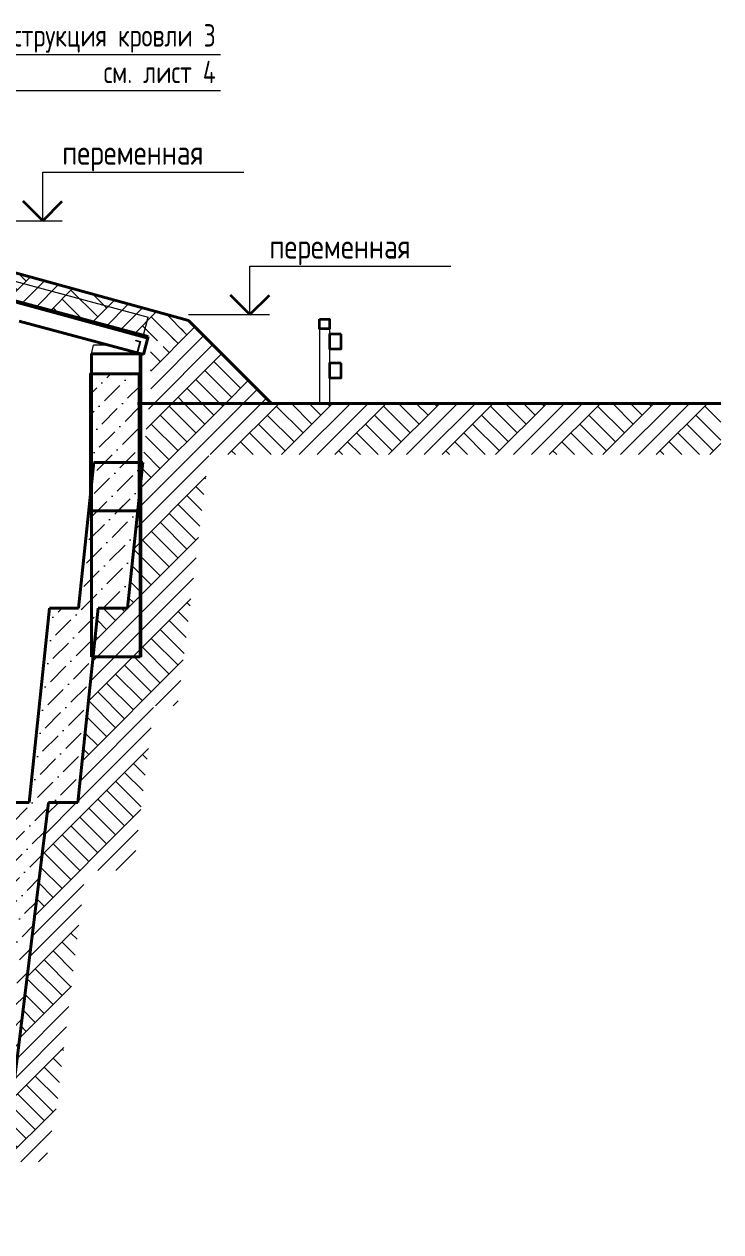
# Model space of a CAD drawing. Header units: millimetres. Extents: x 38742 to 206544, y -3832 to 13261.
# Drawn here: x 199369 to 206544, y -452 to 11979 of the extents above; entities that cross this region are included whole.
import ezdxf

# ---------------------------------------------------------------- set-up
doc = ezdxf.new("R2010")
doc.units = ezdxf.units.MM
doc.header["$MEASUREMENT"] = 0
for name, color, linetype in [('- Спрятан', 7, 'Continuous'), ('крыша', 7, 'Continuous'), ('подп стены Инжзащита', 7, 'Continuous'), ('чертеж', 7, 'Continuous')]:
    doc.layers.add(name, color=color, linetype=linetype)
for name, color, linetype, lineweight in [('- Спрятан_Ном._пера__96', 7, 'Continuous', 13), ('0_Ном._пера__95', 251, 'Continuous', 13), ('0_Ном._пера__97', 7, 'Continuous', 20), ('0_Ном._пера__99', 7, 'Continuous', 40), ('крыша_Ном._пера__97', 7, 'Continuous', 20), ('крыша_Ном._пера__99', 7, 'Continuous', 40), ('линии_Ном._пера__99', 7, 'Continuous', 40), ('подп стены Инжзащита_Ном._пера__96', 7, 'Continuous', 13), ('подп стены Инжзащита_Ном._пера__97', 7, 'Continuous', 20), ('подп стены Инжзащита_Ном._пера__99', 7, 'Continuous', 40), ('стены02_Ном._пера__96', 7, 'Continuous', 13), ('стены02_Ном._пера__99', 7, 'Continuous', 40), ('текст_Ном._пера__1', 7, 'Continuous', 25), ('текст_Ном._пера__96', 7, 'Continuous', 13), ('чертеж_Ном._пера__96', 7, 'Continuous', 13), ('чертеж_Ном._пера__98', 7, 'Continuous', 35)]:
    doc.layers.add(name, color=color, linetype=linetype, lineweight=lineweight)
doc.styles.add('СГЕНЕРИР_СТИЛЬ_1', font='gost_2_304-81_type.ttf')
pattern_1 = [(45, (125392.65, 968.2), (-275.7716, 275.7716), []), (45, (125300.7, 1060.1), (-551.543, 551.543), []), (45, (125208.8, 1152), (-551.543, 551.543), []), (135, (125116.88, 1243.96), (91.92388, 91.92388), [390, -390])]
pattern_2 = [(45, (125392.65, 968.2), (-212.132, 212.132), [225, -75, 0, -75]), (45, (125419.17, 1206.84), (-212.132, 212.132), [225, -75, 0, -75])]

# ---------------------------------------------------------------- blocks, each defined once
blk = doc.blocks.new('Элемент разреза_65_1', base_point=(125393, 968))
at = {"layer": 'крыша_Ном._пера__99', "linetype": 'Continuous'}
for p, q in [((197198, 9489), (197248, 9675)), ((200648, 8764), (197248, 9675)), ((199248, 8939), (197198, 9489)), ((199282, 8930), (199252, 8938)), ((200598, 8577), (199318, 8920)), ((200598, 8577), (200648, 8764))]:
    blk.add_line(p, q, dxfattribs=at)
blk = doc.blocks.new('Элемент разреза_66_1', base_point=(125393, 968))
at = {"layer": 'подп стены Инжзащита_Ном._пера__96', "linetype": 'Continuous'}
for p, q in [((200064, 8584), (200083, 8673)), ((200241, 8673), (200083, 8673)), ((200564, 8584), (200564, 8587)), ((200583, 7468), (200583, 8582)), ((200583, 5468), (200583, 7396)), ((200583, 5468), (200564, 5468))]:
    blk.add_line(p, q, dxfattribs=at)
at = {"layer": 'подп стены Инжзащита_Ном._пера__99', "linetype": 'Continuous'}
for p, q in [((200064, 8584), (200564, 8584)), ((200064, 5468), (200064, 8584)), ((200564, 5468), (200564, 8584)), ((200064, 5468), (200564, 5468))]:
    blk.add_line(p, q, dxfattribs=at)
blk = doc.blocks.new('Элемент разреза_67_1', base_point=(125393, 968))
at = {"layer": 'крыша_Ном._пера__97', "linetype": 'Continuous'}
for p in [(197508, 9805), (200598, 8777)]:
    blk.add_line(p, (200648, 8964), dxfattribs=at)
blk = doc.blocks.new('Элемент разреза_81_1', base_point=(125393, 968))
at = {"layer": 'подп стены Инжзащита_Ном._пера__96', "linetype": 'Continuous'}
h = blk.add_hatch(dxfattribs=at)
h.set_pattern_fill('Ж_Б_2_0001', color=256, style=0, pattern_type=2)
h.set_pattern_definition(pattern_2)
h.paths.add_polyline_path([(199253, 968), (199621, 3968), (199117, 3968), (198749, 968)])
at = {"layer": 'подп стены Инжзащита_Ном._пера__99', "linetype": 'Continuous'}
for p, q in [((198749, 968), (199117, 3968)), ((199117, 3968), (199420, 3968)), ((199253, 968), (199621, 3968)), ((198749, 968), (199253, 968))]:
    blk.add_line(p, q, dxfattribs=at)
blk = doc.blocks.new('Элемент разреза_82_1', base_point=(125393, 968))
at = {"layer": 'подп стены Инжзащита_Ном._пера__96', "linetype": 'Continuous'}
h = blk.add_hatch(dxfattribs=at)
h.set_pattern_fill('Ж_Б_2_0001', color=256, style=0, pattern_type=2)
h.set_pattern_definition(pattern_2)
h.paths.add_polyline_path([(199923, 3968), (200133, 5968), (199630, 5968), (199420, 3968)])
at = {"layer": 'подп стены Инжзащита_Ном._пера__99', "linetype": 'Continuous'}
for p, q in [((199420, 3968), (199630, 5968)), ((199630, 5968), (199930, 5968)), ((199923, 3968), (200133, 5968)), ((199621, 3968), (199923, 3968))]:
    blk.add_line(p, q, dxfattribs=at)
blk = doc.blocks.new('Элемент разреза_83_1', base_point=(125393, 968))
at = {"layer": 'подп стены Инжзащита_Ном._пера__96', "linetype": 'Continuous'}
h = blk.add_hatch(dxfattribs=at)
h.set_pattern_fill('Ж_Б_2_0001', color=256, style=0, pattern_type=2)
h.set_pattern_definition(pattern_2)
h.paths.add_polyline_path([(200433, 5968), (200591, 7468), (200088, 7468), (199930, 5968)])
at = {"layer": 'подп стены Инжзащита_Ном._пера__99', "linetype": 'Continuous'}
for p, q in [((199930, 5968), (200088, 7468)), ((200088, 7468), (200591, 7468)), ((200433, 5968), (200591, 7468)), ((200133, 5968), (200433, 5968))]:
    blk.add_line(p, q, dxfattribs=at)
blk = doc.blocks.new('Элемент разреза_117_1', base_point=(125393, 968))
at = {"layer": '- Спрятан_Ном._пера__96', "linetype": 'Continuous'}
for p, q in [((197508, 9611), (200417, 8832)), ((197508, 9610), (200416, 8831)), ((197508, 9606), (200415, 8827)), ((200415, 8827), (200416, 8828)), ((200415, 8827), (200415, 8827)), ((200416, 8831), (200417, 8832)), ((200416, 8828), (200416, 8831))]:
    blk.add_line(p, q, dxfattribs=at)
blk = doc.blocks.new('Отметка высоты (ГОСТ)[31]_1', base_point=(201695, 8989))
at = {"layer": 'чертеж_Ном._пера__96', "linetype": 'Continuous'}
for p, q in [((201695, 8989), (201695, 9489)), ((201695, 9489), (203764, 9489)), ((201063, 8989), (201895, 8989))]:
    blk.add_line(p, q, dxfattribs=at)
at = {"layer": 'чертеж_Ном._пера__98', "linetype": 'Continuous'}
for q in [(201495, 9189), (201895, 9189)]:
    blk.add_line((201695, 8989), q, dxfattribs=at)
at = {"layer": 'чертеж_Ном._пера__96', "insert": (201895, 9498), "char_height": 250, "attachment_point": 7, "style": 'СГЕНЕРИР_СТИЛЬ_1'}
blk.add_mtext('{переменная\\A1{\\H.66x;\\S^  ;}}', dxfattribs=at)
blk = doc.blocks.new('Отметка высоты (ГОСТ)[32]_1', base_point=(199561, 9955))
at = {"layer": 'чертеж_Ном._пера__96', "linetype": 'Continuous'}
for p, q in [((199561, 9955), (199561, 10455)), ((199561, 10455), (201631, 10455)), ((198930, 9955), (199761, 9955))]:
    blk.add_line(p, q, dxfattribs=at)
at = {"layer": 'чертеж_Ном._пера__98', "linetype": 'Continuous'}
for q in [(199361, 10155), (199761, 10155)]:
    blk.add_line((199561, 9955), q, dxfattribs=at)
at = {"layer": 'чертеж_Ном._пера__96', "insert": (199761, 10464), "char_height": 250, "attachment_point": 7, "style": 'СГЕНЕРИР_СТИЛЬ_1'}
blk.add_mtext('{переменная\\A1{\\H.66x;\\S^  ;}}', dxfattribs=at)

msp = doc.modelspace()

# ---------------------------------------------------------------- hatches: boundary and pattern name
at = {"layer": '0_Ном._пера__95', "linetype": 'Continuous'}
msp.add_hatch(color=256, dxfattribs=at).paths.add_polyline_path([(200537.6, 8595.7), (200489.6, 8608.6), (200490.2, 8610.9, -0.3888787), (200493.1, 8612.8), (200529.6, 8606.4, 0.3888787), (200537.4, 8611.3), (200560.7, 8698.2, 0.3888787), (200556.4, 8706.4), (200521.6, 8719.1, -0.3888787), (200520, 8722.2), (200520.6, 8724.5), (200568.6, 8711.6)])
at = {"layer": 'подп стены Инжзащита_Ном._пера__97', "linetype": 'Continuous'}
h = msp.add_hatch(dxfattribs=at)
h.set_pattern_fill('ГРУНТ_0001', color=256, style=0, pattern_type=2)
h.set_pattern_definition(pattern_1)
h.paths.add_polyline_path([(200133.1, 5968.2), (200433.1, 5968.2), (200654.5, 8075), (206544.2, 8075), (206544.2, 7548.3), (201272.1, 7548.3), (200949.5, 4964), (200704.8, 4964), (200492.2, 3268.2), (200002.1, 3268.2), (199715.2, 931.5), (199715.2, 914.9), (199679.4, 711.8), (199592.6, 268.2), (199061.2, 268.2), (198881.2, -451.7), (197994.4, -451.7), (197994.4, -251.1), (198427.5, -251.1), (198615.2, 868.2), (199115.2, 868.2), (199115.2, 968.2), (199250.7, 951.5), (199621.1, 3968.2), (199922.9, 3968.2)])
at = {"layer": 'стены02_Ном._пера__96', "linetype": 'Continuous'}
h = msp.add_hatch(dxfattribs=at)
h.set_pattern_fill('EARTH_0001', color=256, style=0, pattern_type=2)
h.set_pattern_definition(pattern_1)
h.paths.add_polyline_path([(197543.3, 9896.1), (201063.4, 8929.8), (200989.8, 8650), (197543.3, 9596.1)])
h = msp.add_hatch(dxfattribs=at)
h.set_pattern_fill('EARTH_0001', color=256, style=0, pattern_type=2)
h.set_pattern_definition(pattern_1)
h.paths.add_polyline_path([(200747.8, 8607.4), (201063.4, 8929.8), (201918.1, 8075), (200676.3, 8075), (200669, 8686.2)])
h = msp.add_hatch(dxfattribs=at)
h.set_pattern_fill('Ж_Б_2_0001', color=256, style=0, pattern_type=2)
h.set_pattern_definition(pattern_2)
h.paths.add_polyline_path([(200053.9, 6968.2), (200553.9, 6968.2), (200553.9, 8379.6), (200053.9, 8379.6)])

# ---------------------------------------------------------------- linework, layer by layer
at = {"layer": '0_Ном._пера__97', "linetype": 'Continuous'}
for p, q in [((200520, 8722.2), (200520.6, 8724.5)), ((200520.6, 8724.5), (200568.6, 8711.6)), ((200556.4, 8706.4), (200521.6, 8719.1)), ((200568.6, 8711.6), (200537.6, 8595.7)), ((200489.6, 8608.6), (200490.2, 8610.9)), ((200537.6, 8595.7), (200489.6, 8608.6)), ((200493.1, 8612.8), (200529.6, 8606.4)), ((200537.4, 8611.3), (200560.7, 8698.2))]:
    msp.add_line(p, q, dxfattribs=at)
for centre, radius, start, end in [((200522.5, 8721.5), 2.57, 165.01606, 250.01606), ((200554.1, 8700), 6.86, 345.00001, 70.00001), ((200492.7, 8610.3), 2.57, 80.00001, 165.00001), ((200530.8, 8613.1), 6.86, 259.98108, 344.98108)]:
    msp.add_arc(centre, radius, start, end, dxfattribs=at)
at = {"layer": '0_Ном._пера__99', "linetype": 'Continuous'}
msp.add_line((197593.3, 9582.3), (200643.1, 8745.1), dxfattribs=at)
at = {"layer": 'линии_Ном._пера__99', "linetype": 'Continuous', "flags": 128}
for points in [[(197543.3, 9896.1), (201063.4, 8929.8)], [(201063.4, 8929.8), (201918.1, 8075)]]:
    msp.add_lwpolyline(points, dxfattribs=at)
at = {"layer": 'подп стены Инжзащита_Ном._пера__99', "linetype": 'Continuous', "flags": 128}
msp.add_lwpolyline([(200538.2, 8075), (206544.2, 8075)], dxfattribs=at)
at = {"layer": 'стены02_Ном._пера__99', "linetype": 'Continuous', "flags": 128}
msp.add_lwpolyline([(200053.9, 6968.2), (200553.9, 6968.2), (200553.9, 8379.6), (200053.9, 8379.6)], close=True, dxfattribs=at)
at = {"layer": 'текст_Ном._пера__96', "linetype": 'Continuous'}
for p, q in [((198298.3, 11664.9), (201391.5, 11664.9)), ((198298.3, 11294.9), (201391.5, 11294.9))]:
    msp.add_line(p, q, dxfattribs=at)
at = {"layer": 'чертеж_Ном._пера__96', "linetype": 'Continuous', "flags": 128}
msp.add_lwpolyline([(202413.8, 8843.9), (202513.8, 8843.9), (202513.8, 8075), (202413.8, 8075)], close=True, dxfattribs=at)
at = {"layer": 'чертеж_Ном._пера__98', "linetype": 'Continuous', "flags": 128}
for points in [[(202409.2, 8943.9), (202513.8, 8943.9), (202513.8, 8843.9), (202409.2, 8843.9)], [(202633.5, 8788.3), (202513.8, 8788.3), (202513.8, 8638.2), (202633.5, 8638.2)], [(202633.5, 8488.2), (202513.8, 8488.2), (202513.8, 8338.1), (202633.5, 8338.1)]]:
    msp.add_lwpolyline(points, close=True, dxfattribs=at)

# ---------------------------------------------------------------- block references
at = {"layer": '- Спрятан'}
msp.add_blockref('Элемент разреза_117_1', (125392.7, 968.2), dxfattribs=at)
at = {"layer": 'крыша'}
for name in ['Элемент разреза_67_1', 'Элемент разреза_65_1']:
    msp.add_blockref(name, (125392.7, 968.2), dxfattribs=at)
at = {"layer": 'подп стены Инжзащита'}
for name in ['Элемент разреза_66_1', 'Элемент разреза_83_1', 'Элемент разреза_82_1', 'Элемент разреза_81_1']:
    msp.add_blockref(name, (125392.7, 968.2), dxfattribs=at)
at = {"layer": 'чертеж', "linetype": 'Continuous'}
for name, p in [('Отметка высоты (ГОСТ)[32]_1', (199560.9, 9955.2)), ('Отметка высоты (ГОСТ)[31]_1', (201694.7, 8988.9))]:
    msp.add_blockref(name, p, dxfattribs=at)

# ---------------------------------------------------------------- texts
at = {"layer": 'текст_Ном._пера__1', "linetype": 'Continuous', "insert": (201342, 11674.7), "char_height": 230, "attachment_point": 6, "line_spacing_factor": 0.981818, "style": 'СГЕНЕРИР_СТИЛЬ_1'}
msp.add_mtext('{\\W0.950000x;Конструкция кровли 3\\Pсм. лист 4}', dxfattribs=at)

doc.saveas('drawing.dxf')
